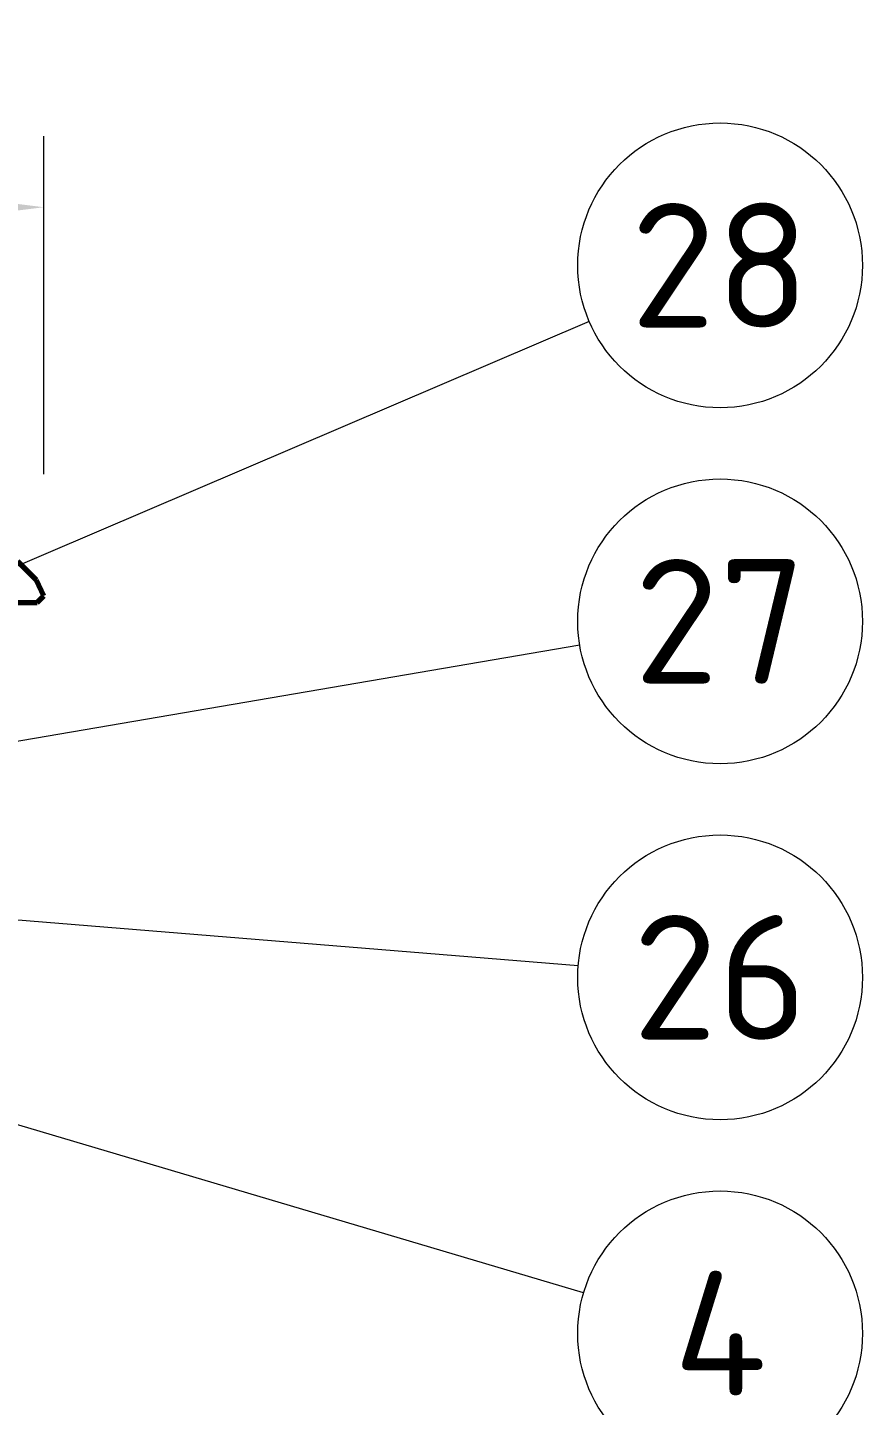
# Model space of a CAD drawing. Header units: millimetres. Extents: x 0 to 2208, y 0 to 420.
# Drawn here: x 125.01 to 148.47, y 217.54 to 256.24 of the extents above; entities that cross this region are included whole.
import ezdxf
from ezdxf.enums import TextEntityAlignment as Align

# ---------------------------------------------------------------- set-up
doc = ezdxf.new("R2010")
doc.units = ezdxf.units.MM
doc.linetypes.add('IRAM-E-TRAZOS', pattern=[5, 4, -1])
for name, color, linetype, lineweight in [('01-VISIBLE', 7, 'CONTINUOUS', 70), ('02-OCULTA', 4, 'IRAM-E-TRAZOS', 35), ('04-COTA', 3, 'CONTINUOUS', 18), ('06-TEXTO', 7, 'CONTINUOUS', 25), ('08-FINA', 5, 'CONTINUOUS', 18)]:
    doc.layers.add(name, color=color, linetype=linetype, lineweight=lineweight)
doc.styles.add('ISO3098', font='isocpeur.ttf')
doc.dimstyles.new('FLAMA-IRAM', dxfattribs={"dimtxt": 3.5, "dimasz": 3.5, "dimexe": 2, "dimexo": 1.5, "dimgap": 1, "dimtad": 1, "dimdec": 1, "dimtxsty": 'ISO3098', "dimblk": 'IRAM_FLECHA', "dimblk1": 'IRAM_FLECHA', "dimblk2": 'IRAM_FLECHA', "dimcen": 2.5, "dimclrd": 256, "dimclre": 256, "dimclrt": 256, "dimazin": 3, "dimtfac": 1, "dimtmove": 0, "dimatfit": 3, "dimlwd": 18, "dimlwe": 18})

# ---------------------------------------------------------------- blocks, each defined once
blk = doc.blocks.new('IRAM_FLECHA')
blk.add_solid([(0, 0), (-1, 0.125), (-1, -0.125)])

msp = doc.modelspace()

# ---------------------------------------------------------------- linework, layer by layer
at = {"layer": '01-VISIBLE'}
for p, q in [((125.265, 240.72), (124.739, 241.244)), ((125.467, 240.278), (125.265, 240.72)), ((123.621, 240.092), (125.281, 240.092)), ((125.281, 240.092), (125.467, 240.278))]:
    msp.add_line(p, q, dxfattribs=at)
at = {"layer": '02-OCULTA'}
for p, q in [((125.265, 240.72), (124.739, 241.244)), ((125.467, 240.278), (125.265, 240.72)), ((123.621, 240.092), (125.281, 240.092)), ((125.281, 240.092), (125.467, 240.278))]:
    msp.add_line(p, q, dxfattribs=at)
at = {"layer": '08-FINA'}
for p, q in [((140.789, 247.987), (111.293, 235.37)), ((140.524, 238.887), (107.689, 233.281)), ((140.48, 229.884), (104.013, 232.85)), ((140.632, 220.699), (104.013, 231.57))]:
    msp.add_line(p, q, dxfattribs=at)
for centre in [(144.467, 249.56), (144.467, 239.56), (144.467, 229.56), (144.467, 219.56)]:
    msp.add_circle(centre, 4, dxfattribs=at)

# ---------------------------------------------------------------- texts
at = {"layer": '06-TEXTO', "style": 'ISO3098'}
for s, p in [('28', (144.467, 249.56)), ('27', (144.467, 239.56)), ('26', (144.467, 229.56)), ('4', (144.467, 219.56))]:
    msp.add_text(s, height=3.5, dxfattribs=at).set_placement(p, align=Align.MIDDLE_CENTER)

# ---------------------------------------------------------------- dimensions: what is measured, and where the dimension line sits
at = {"layer": '04-COTA'}
msp.add_linear_dim(base=(79.813, 251.192), p1=(79.813, 242.192), p2=(125.467, 242.192), dimstyle='FLAMA-IRAM', override={"dimlfac": 5}, dxfattribs=at).render()

doc.saveas('drawing.dxf')
